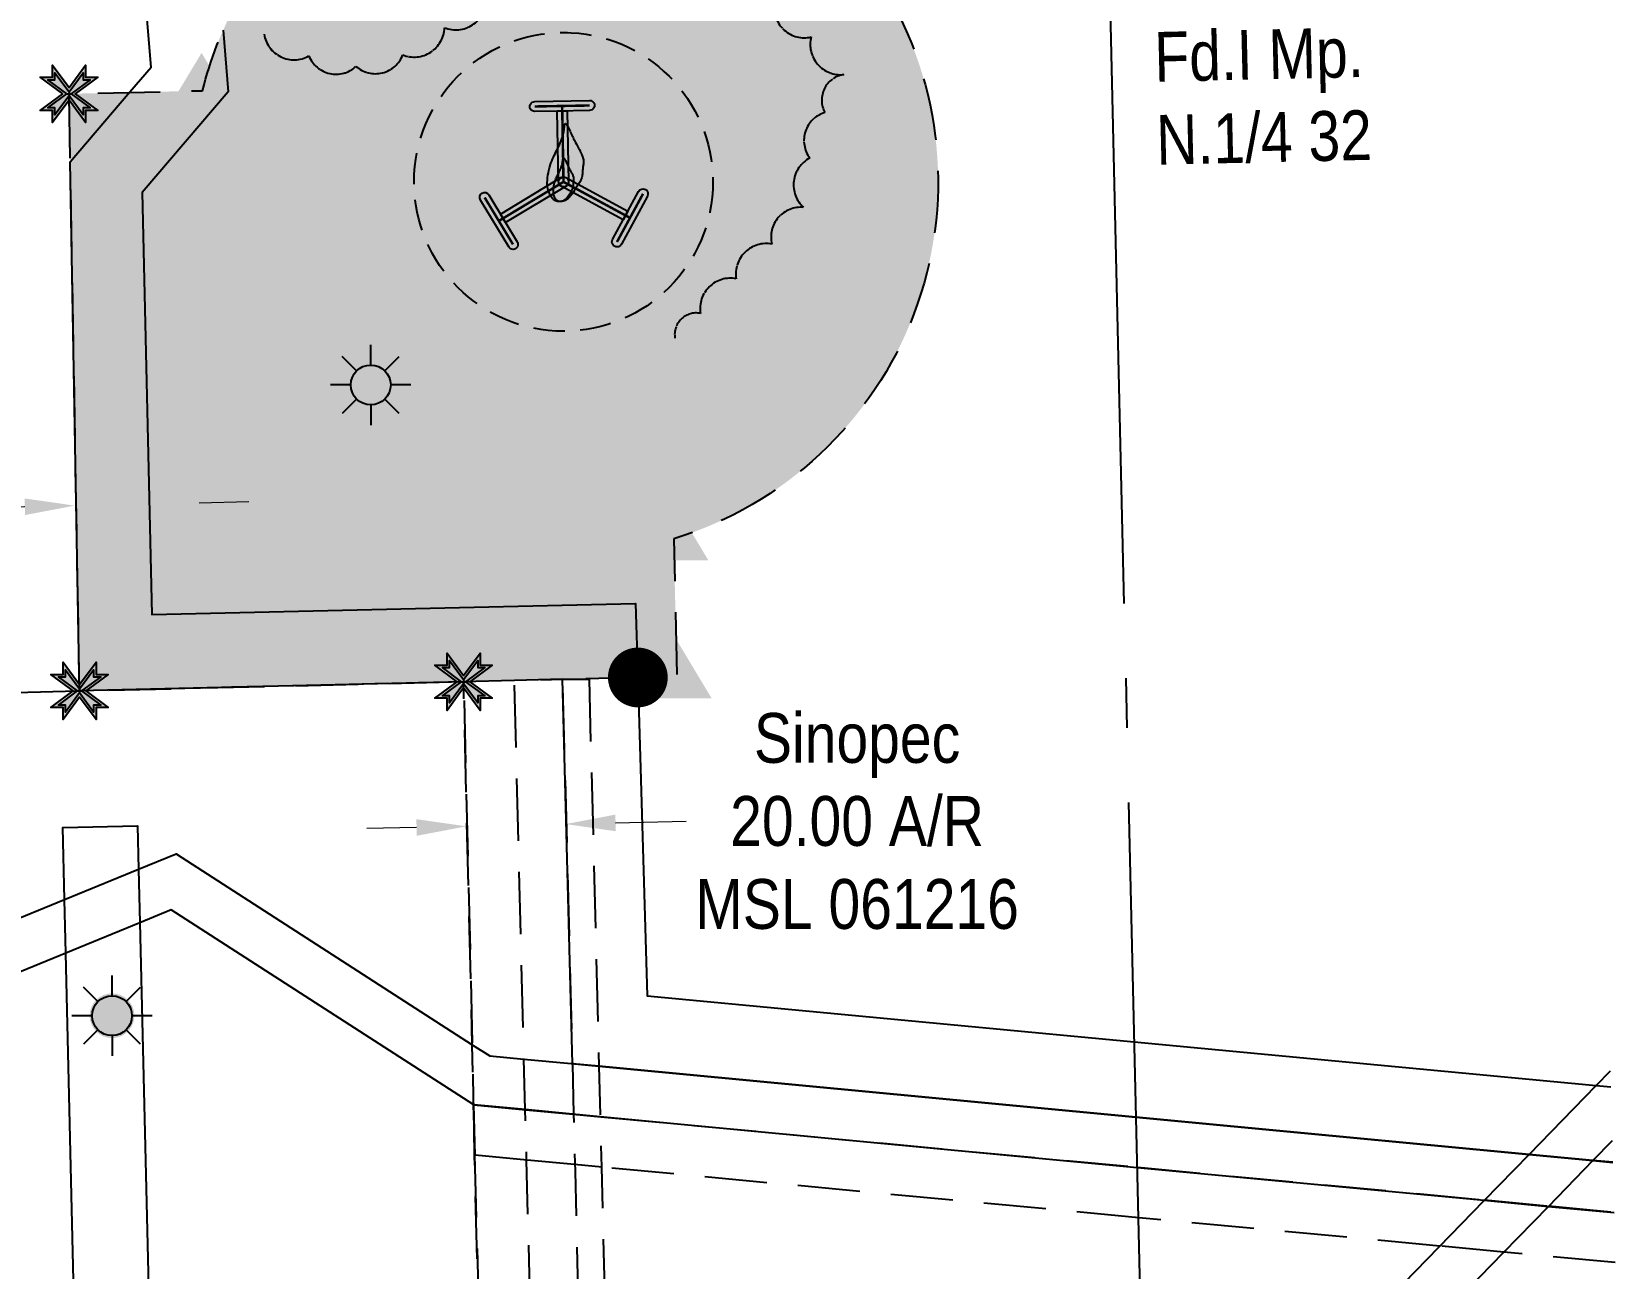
# Model space of a CAD drawing. Extents: x 614096 to 617019, y 5883619 to 5886341.
# Drawn here: x 614830.4 to 615148.2, y 5885077.7 to 5885326 of the extents above; entities that cross this region are included whole.
import ezdxf

# ---------------------------------------------------------------- set-up
doc = ezdxf.new("R2010")
doc.units = 0
doc.header["$LTSCALE"] = 5
doc.header["$PDSIZE"] = 1
for name, pattern in [('0', [1, 1, 0]), ('foc-ACCESSROAD', [3.75, 2.5, -1.25]), ('foc-FLOWLINE', [3.75, 2.5, -1.25]), ('foc-QUARTERLINE', [33, 25, -3, 2, -3]), ('foc-TIELINE', [1.875, 1.25, -0.625])]:
    doc.linetypes.add(name, pattern=pattern)
doc.layers.get('Defpoints').update_dxf_attribs({"color": 9})
for name, color, linetype in [('AS-POWER-EXISTING-ANC', 72, 'Continuous'), ('AS-SYMBOL', 7, 'Continuous'), ('C-RW', 13, 'Continuous'), ('C-WS', 13, 'foc-ACCESSROAD'), ('C-WS-S', 13, 'Continuous'), ('F-EZE', 190, 'foc-FLOWLINE'), ('F-FLOWLINE', 190, 'foc-FLOWLINE'), ('F-RW', 190, 'Continuous'), ('F-WS', 190, 'foc-ACCESSROAD'), ('F-WS-S', 190, 'Continuous'), ('L-MON', 1, 'Continuous'), ('L-MON-T', 1, 'Continuous'), ('L-QSEC', 8, 'foc-QUARTERLINE'), ('P-BUFFER-PURPLE', 187, 'foc-TIELINE'), ('P-PROPOSED-H', 21, 'Continuous'), ('T-BUSH', 110, '0')]:
    doc.layers.add(name, color=color, linetype=linetype)
doc.layers.add('C-AR-T', color=13, linetype='Continuous', lineweight=9)
doc.layers.add('C-RW-T', color=13, linetype='Continuous', lineweight=9)
doc.styles.add('80', font='ARIALN.TTF', dxfattribs={"height": 10})
doc.styles.add('80CG', font='ARIALN.TTF', dxfattribs={"height": 10})
doc.dimstyles.new('Compass 5 000', dxfattribs={"dimscale": 5, "dimtxt": 9, "dimasz": 2, "dimexe": 0.2, "dimexo": 0.0625, "dimgap": 0.5, "dimtad": 0, "dimtih": 1, "dimtoh": 1, "dimzin": 0, "dimdsep": 46, "dimtxsty": '80CG', "dimcen": 0.1, "dimse1": 1, "dimse2": 1, "dimclrd": 256, "dimclrt": 256, "dimaunit": 1, "dimadec": 4, "dimazin": 0, "dimtfac": 0.06, "dimtofl": 0, "dimtmove": 0, "dimatfit": 1, "dimfxl": 0.2, "dimtolj": 1, "dimtzin": 0, "dimlwd": -1, "dimarcsym": 0})

# ---------------------------------------------------------------- blocks, each defined once
blk = doc.blocks.new('*D432')
at = {"layer": 'C-AR-T', "transparency": 16777216}
for p, q in [((614907.6294768455, 5885166.172081429), (614897.6321041809, 5885165.942865799)), ((614947.566072308, 5885167.087731185), (614961.7550280682, 5885167.4130497))]:
    blk.add_line(p, q, dxfattribs=at)
for points in [[(614907.5912742408, 5885167.838310206), (614907.6676794504, 5885164.505852651), (614917.6268495101, 5885166.401297057)], [(614947.5278697032, 5885168.753959963), (614947.6042749129, 5885165.421502408), (614937.5686996434, 5885166.858515556)]]:
    blk.add_solid(points, dxfattribs=at)
at = {"layer": 'Defpoints', "color": 0, "transparency": 16777216}
for p in [(614917.5884904705, 5885168.074348827), (614937.5303406038, 5885168.531567326), (614937.5686996434, 5885166.858515556)]:
    blk.add_point(p, dxfattribs=at)
at = {"layer": 'C-AR-T', "transparency": 16777216, "insert": (614996.038793416, 5885167.413049699), "char_height": 10, "attachment_point": 5, "style": '80CG'}
blk.add_mtext('\\A1;Sinopec\\P20.00 A/R\\PMSL 061216', dxfattribs=at)
blk = doc.blocks.new('*D436')
at = {"layer": 'C-RW-T', "transparency": 16777216}
for p, q in [((614829.0066419295, 5885230.570287591), (614819.0092645106, 5885230.341278878)), ((614863.9922726253, 5885231.371699195), (614873.9896500319, 5885231.600707909))]:
    blk.add_line(p, q, dxfattribs=at)
for points in [[(614863.9541045064, 5885233.037928764), (614864.0304407442, 5885229.705469628), (614853.9948952188, 5885231.142690483)], [(614828.9684738106, 5885232.236517159), (614829.0448100484, 5885228.904058023), (614839.0040193361, 5885230.799296305)]]:
    blk.add_solid(points, dxfattribs=at)
at = {"layer": 'Defpoints', "color": 0, "transparency": 16777216}
for p in [(614838.1105115503, 5885269.80538661), (614853.101387433, 5885270.148780788), (614839.0040193361, 5885230.799296305)]:
    blk.add_point(p, dxfattribs=at)
at = {"layer": 'C-RW-T', "transparency": 16777216, "insert": (614779.9233163524, 5885230.341278878), "char_height": 10, "attachment_point": 5, "style": '80CG'}
blk.add_mtext('\\A1;Sinopec\\P15.00 P/L R/W\\PPLA 062968', dxfattribs=at)
blk = doc.blocks.new('GAS')
h = blk.add_hatch(color=255)
h.dxf.hatch_style = 1
edge = h.paths.add_edge_path()
edge.add_arc((0, 0), 0.9, 0, 360)
for p, q in [((0, 0.8077887887338874), (0, 1.615577579286764)), ((-0.5711929310346023, 0.5711929297831376), (-1.142385862069204, 1.142385861385264)), ((0.5711929310309642, 0.5711929297831376), (1.142385862065566, 1.142385861385264)), ((-0.8077887898725749, 0), (-1.615577579628734, 0)), ((1.615577579625096, 0), (0.8077887898689368, 0)), ((-0.5711929310346023, -0.5711929316021271), (-1.142385862069204, -1.142385863204253)), ((1.142385862065566, -1.142385863204253), (0.5711929310309642, -0.5711929316021271)), ((0, -0.8077887905528768), (0, -1.615577581105753))]:
    blk.add_line(p, q)
blk.add_circle((0, 0), 0.8000000000000003)
blk = doc.blocks.new('fdia')
at = {"color": 255, "const_width": 1}
blk.add_lwpolyline([(-0.5, 0, 1), (0.5, 0, 1)], format="xyb", close=True, dxfattribs=at)
blk = doc.blocks.new('Fdiaa')
blk.add_blockref('fdia', (0, 0))
blk = doc.blocks.new('fdib')
at = {"color": 1, "const_width": 1.6}
blk.add_lwpolyline([(-0.3999999999996362, 0, 0.9999999999999998), (0.3999999999996362, 0, 1)], format="xyb", close=True, dxfattribs=at)
at = {"color": 1}
blk.add_circle((0, 0), 0.8, dxfattribs=at)
blk = doc.blocks.new('Fdibb')
blk.add_blockref('fdib', (0, 0))
blk = doc.blocks.new('fdicc')
for name in ['Fdibb', 'Fdiaa']:
    blk.add_blockref(name, (0, 0))
blk = doc.blocks.new('FDI')
blk.add_blockref('fdicc', (0, 0))
blk = doc.blocks.new('STRIA')
blk.add_hatch(color=255).paths.add_polyline_path([(-0.0414550714867801, 1.521379340009161), (-1.474693147280959, -0.867350786313807), (1.391783004306489, -0.867350786313807)])
blk = doc.blocks.new('STRIAA')
blk.add_blockref('STRIA', (0, 0))
blk = doc.blocks.new('STRIB')
at = {"color": 1}
blk.add_solid([(-1.121455071486707, -0.6673507863138184), (-0.0414550714867801, 1.132649213686192), (1.038544928513147, -0.6673507863138184)], dxfattribs=at)
blk = doc.blocks.new('STRIBB')
blk.add_blockref('STRIB', (0, 0))
blk = doc.blocks.new('STRICC')
for name in ['STRIAA', 'STRIBB']:
    blk.add_blockref(name, (0, 0))
blk = doc.blocks.new('fdspike')
blk.add_blockref('STRICC', (0, 0))
blk = doc.blocks.new('FLARE')
h = blk.add_hatch(color=255)
h.dxf.hatch_style = 1
h.paths.add_polyline_path([(0.1630320972290065, 2.409313236706794, 0.1141467632221378), (0.1250993457797449, 2.433655417312366), (0.1088195083939354, 2.43947328620925, 0.2615510427471396), (0.01228329441437381, 2.423059325648637), (-0.0002928845460701268, 2.412888226760515, 0.1312683871871916), (-0.03069049929035828, 2.371170205451563), (-0.0403414745342161, 2.34618771202986, 0.04149673464157563), (-0.04501147543487605, 2.330289243332572), (-0.05280251308795414, 2.292391773310328, 0.01517427261739508), (-0.05384358019000501, 2.286413430146922), (-0.06083994869550224, 2.237497402078816, 0.004375720112688995), (-0.06107259026975953, 2.23576267765452), (-0.06829918574658222, 2.178046923421107), (-0.0767055072428775, 2.114273803319065), (-0.08723210560856387, 2.046743008326075), (-0.1008617274383141, 1.977017887141301), (-0.1184638349695888, 1.905789010878152), (-0.1399980537898955, 1.832891742222273), (-0.165009697106143, 1.758727201517786), (-0.1929730450428906, 1.683866594860774), (-0.2233497954184713, 1.60885622983119), (-0.2555948076005734, 1.534221823064172), (-0.2891597781163, 1.460471904826363), (-0.3235093019975466, 1.388071535445761), (-0.3582355143262248, 1.317103372173506), (-0.3931520966361859, 1.246738300544393, 0.0005045250073197409), (-0.393241619305627, 1.246557433331645), (-0.4280325482577609, 1.176088778543317, 0.002398381573305534), (-0.4284531146331574, 1.175226531012413), (-0.4628196563025995, 1.103901769288996, 0.004176833610438316), (-0.4635322637877834, 1.10239066260101), (-0.4972990603346261, 1.029208637198735, 0.005735221063402881), (-0.4982362067057693, 1.027114776605913), (-0.5312279036770633, 0.9510743266978352, 0.006994466690975538), (-0.5323054205728113, 0.9484925052875042), (-0.5643466611254553, 0.8685924706494461, 0.007909996454017219), (-0.565477640608151, 0.8656377253421397), (-0.596393068524776, 0.7808769464941179, 0.00832295336894586), (-0.5974815419867809, 0.7777309746904848), (-0.6270247343309165, 0.687510761006024, 0.008095012799091889), (-0.6279823792210664, 0.6844178304461366), (-0.65562263760512, 0.589749368266439, 0.008067263584583907), (-0.6564768862372148, 0.586637805520013), (-0.6816124467113696, 0.488934750964745, 0.008386967293609592), (-0.682393630988372, 0.4856724261449017), (-0.7044227277037862, 0.3863484347757549, 0.009056116951485603), (-0.7051428544946248, 0.3827985916846046), (-0.7234637230540102, 0.2832673190976038, 0.0101230972408485), (-0.7241159215082007, 0.2792713695439488), (-0.7381267960809055, 0.180946472069536, 0.01168878153921921), (-0.7386779240368924, 0.1763041984943357), (-0.7477770397272252, 0.08059933152867416, 0.01392493150706976), (-0.7481495528336382, 0.07504291175405342), (-0.7517351447422698, -0.01662826831443454, 0.01648764755476579), (-0.751775504424586, -0.02322141147692491), (-0.7494532461241761, -0.1096877263146325, 0.0172550975033143), (-0.7490301445905061, -0.1165747265852133), (-0.7412354621301347, -0.1976349020501402, 0.0173496807282524), (-0.7403322338650469, -0.2045136391934648), (-0.7277079935738584, -0.280208879124757, 0.01731107374903002), (-0.7263335825737158, -0.2869934199284216), (-0.7095226498604461, -0.3573649271609156, 0.01715007316037549), (-0.7077013987691316, -0.3639766875257919), (-0.6873466385732172, -0.4290656658859007, 0.01688598954500328), (-0.6851148027817544, -0.4354386374104706), (-0.6618590810321621, -0.495286289105934, 0.01654583772152696), (-0.659259873071278, -0.5013709011798255), (-0.6337460546819784, -0.5560184310170371, 0.01616359382742195), (-0.6308237470875611, -0.5617838596122056), (-0.6036946983695088, -0.6112724695199176, 0.01632933640717796), (-0.6003704601607751, -0.6168929902771652), (-0.5721284282226407, -0.6612700839627905, 0.01882821901808565), (-0.5678500629983319, -0.6674648955427074), (-0.5384348256411613, -0.706802674624214, 0.02208722808901792), (-0.5328395223768894, -0.7136343495528763), (-0.5020502381739789, -0.748011215639508, 0.02534474641372956), (-0.4949172688247927, -0.7552060626705952), (-0.4625530990269908, -0.7847004174302583, 0.02823391018185538), (-0.45379690066693, -0.7918187372686134), (-0.4196570034109754, -0.8165089822950904, 0.03029822487402322), (-0.4094341742020333, -0.8229975615938656), (-0.3733177098620217, -0.8429620989779778, 0.03112942539292592), (-0.3620774059963878, -0.8482914603118843), (-0.3237835335712589, -0.8636086912295013, 0.03054396698192365), (-0.312194791265938, -0.8674417514978359), (-0.2715226711479772, -0.8781900775727536, 0.02846504161184355), (-0.2603759324993007, -0.8804664258459525), (-0.217280730677885, -0.8867387933466944, 0.02531087199272317), (-0.2072074565876392, -0.8876876765864381), (-0.1622683670429979, -0.8896352071496949, 0.02282955606346771), (-0.1531413265511219, -0.8896138391964996), (-0.1070935497809842, -0.8874022000120476, 0.02122574350962235), (-0.09864175731490832, -0.8866357506367422), (-0.05222049380608951, -0.8804306075278419, 0.02040118138435665), (-0.0441861344006611, -0.8790210038739588), (0.001873415334557649, -0.8689880240290222, 0.0202993126767644), (0.009727197601023363, -0.8669401621152701), (0.05468983305763686, -0.853245011815261, 0.02091139742750381), (0.06257911797001725, -0.8504766404139446), (0.1057096377444395, -0.8332849859339149, 0.02227661457910154), (0.1138278041144076, -0.8296221675066136), (0.1543910086074902, -0.8090996760372491, 0.02371211864441566), (0.1626372138707666, -0.8044240637718758), (0.2000736442423658, -0.7807851527827552, 0.02240801372930035), (0.2074267451134801, -0.7756675027885649), (0.2418799123770441, -0.7493215999502354, 0.01993019930964967), (0.248012238098454, -0.7442325747526866), (0.2798013952742622, -0.7156378585530092, 0.01714637725024879), (0.2847388589470938, -0.7108803880175856), (0.3141832588480611, -0.6804950376306351, 0.01421119969875763), (0.3180207118894032, -0.6763028761683927), (0.3454396079141588, -0.6445850697148217, 0.01122078129585392), (0.3482975782208086, -0.6411250287897019), (0.3740102231131459, -0.6085329464044662, 0.008212229870679833), (0.3760020490408351, -0.6059211100200628), (0.4003276961593656, -0.5729129294836639, 0.005171985051005823), (0.401537703579379, -0.5712349659013398), (0.424795605995314, -0.53826886641491, 0.002523236428071751), (0.4253732711513294, -0.5374412399714856), (0.4478754059746279, -0.5048530386004586, 0.001671211206814557), (0.4482533995142148, -0.5043016858176088), (0.4702826413740695, -0.4719377514927601, 0.001229486896353451), (0.4705583684881276, -0.471530521935847), (0.4923903156886809, -0.4391148618271927, 0.0007495538788668235), (0.4925574282788148, -0.438865931628925), (0.5144676789132063, -0.4061225523430494, 0.0002596875935044995), (0.514525401937135, -0.4060361921995082), (0.5367421864684729, -0.372759985084258), (0.5595642728985695, -0.3386401857442252), (0.5831778648935142, -0.3035329798490238), (0.607951843929186, -0.2670216177154998), (0.6341361012891866, -0.2287011453649939, 0.001310707375278497), (0.6344307497056434, -0.2282674934556326), (0.6614813227824925, -0.1882301486118649, 0.003726400826645832), (0.6623065489438886, -0.1869888951414396), (0.6894496357235766, -0.145494510374192, 0.006064526798539383), (0.6907528078481846, -0.1434485711690741), (0.7173065161150589, -0.1006224674679288, 0.008451711548543414), (0.7190390649848268, -0.09771976694969453), (0.7443215042803786, -0.0536872667478292, 0.01099124898588364), (0.7464260872875457, -0.04982782771276106), (0.769755364919547, -0.004714252476105685, 0.01376732836086321), (0.772148844331241, 0.0002441803767396777), (0.7928430697793374, 0.04631350947215651, 0.01683895507199145), (0.7953938615028164, 0.05254534784603493), (0.8127711420420383, 0.09944510836385234, 0.01910380518638523), (0.8151496114769543, 0.1067041127375887), (0.8287516477103054, 0.1542875886100319, 0.01698700840973597), (0.8303957372736477, 0.1608784678142001), (0.8406585932461894, 0.2089133617282641, 0.01363633084881302), (0.8416521976578224, 0.2142756011569418), (0.8492355290181877, 0.2625082216420651, 0.01024443528238307), (0.8497888567762857, 0.2665680316240469), (0.8553523195478192, 0.3147446872569617, 0.0068463173993783), (0.8556291873210284, 0.3174690534510773), (0.8598324370941555, 0.3653360525090648, 0.003418623913774153), (0.8599427362169081, 0.3666990303927378), (0.8634423229450476, 0.4139608519133162), (0.8668473886755237, 0.4596857331482624), (0.8707401288593246, 0.5030113675518351), (0.8756282496360654, 0.5448509776294941), (0.8813378521517734, 0.5864660457268656), (0.8873828021532972, 0.6280772952743519, 0.001278252002904068), (0.8874550143445958, 0.6285834701991462), (0.8932209473932744, 0.6697525523311469, 0.004735189850015235), (0.8934658768885129, 0.6716306823414016), (0.8983578028637567, 0.7121295795834612, 0.008354098302083784), (0.8987030259086168, 0.7154531042056078), (0.9021828408622241, 0.75544537573046, 0.01205918207346762), (0.9024849294255546, 0.7602588771740102), (0.9040145289800421, 0.7999080822507949, 0.01571240246026586), (0.9040593731406261, 0.8061913319629639), (0.9031006534023618, 0.8456610300245302, 0.01845717632507855), (0.9026492913435504, 0.8530275713542324), (0.8987629786461184, 0.8925139796015173, 0.01810220708916207), (0.8977937230738462, 0.8996873040011906), (0.8909358674536634, 0.9395172733920845, 0.01653276059977034), (0.8895992885263695, 0.9459920557751502), (0.879824770247069, 0.9865250941611521, 0.01457553302435534), (0.8782937174219114, 0.992149400806511), (0.8656574176820868, 1.033745016382454, 0.01243497837575419), (0.8640939609831548, 1.038466090801421), (0.8486507600246114, 1.081483792357176, 0.01028279715252608), (0.8471818501639063, 1.085325207919141), (0.8289866287777841, 1.1301245026375, 0.008240343276031311), (0.8276962308264046, 1.133157309748867), (0.8068038696619624, 1.180097706517472, 0.006379654618366747), (0.8057366003449715, 1.182415551430722), (0.7822019792802166, 1.231856558833897, 0.004735158973083994), (0.7813717629251187, 1.233558926835485), (0.7553332356219471, 1.285692223224714, 0.003387961163554182), (0.7547195080078382, 1.286900453828139), (0.726649311643996, 1.341246400784939, 0.002344699311552419), (0.726215008948202, 1.342077658792732), (0.6966688538486778, 1.397988790262843, 0.001492132360714422), (0.6963884178585431, 1.398515656000882), (0.6659220141482365, 1.45534450452692, 0.0007458364838583804), (0.6657806617477036, 1.455607226680513), (0.6349416073499015, 1.512721344286319), (0.6043657958689437, 1.569324818642599), (0.5746746397999232, 1.624646136689535), (0.546427730434516, 1.678022301111923), (0.5199549151584506, 1.729134218674517), (0.4949395311050466, 1.778549316597264), (0.470960739057773, 1.826951456662755), (0.4476150022237562, 1.874993483579374), (0.4245026860771759, 1.923321645915848), (0.4012291856815864, 1.972571630980383), (0.3774051620748651, 2.023366620696834), (0.3526543196530838, 2.076299872759591, 0.0003317879365586399), (0.3525980258418713, 2.076420057287578), (0.3267419364965463, 2.131526316092277, 0.001848684476789197), (0.326425357539847, 2.132194594113116), (0.2999704787325754, 2.187509614592045, 0.003799708921444465), (0.2993043280912389, 2.188875712202162), (0.2729062665603124, 2.241982841521803, 0.006473332154774659), (0.271723844587541, 2.244286308707615), (0.2460382108656631, 2.292768892743425, 0.01086492763971847), (0.2439209376934741, 2.296563647060566), (0.2196033399013686, 2.338005032860565, 0.01952409355597318), (0.2153926095197676, 2.344578746802426), (0.193098656127404, 2.376562280301869, 0.04107679177579166), (0.1826467970204249, 2.389204208808678)])
at = {"color": 48, "flags": 128}
for points in [[(0.1092462304914079, -0.7198699219818536), (0.06868302599832532, -0.7403924134498538), (0.02555250622754102, -0.7575840679285193), (-0.01941012922907248, -0.7712792182294379), (-0.06546967896065325, -0.7813121980736923), (-0.1118909424658341, -0.7875173411823653), (-0.1579387192432478, -0.7897289803670446), (-0.2028778087915271, -0.7877814498035605), (-0.2459730106093048, -0.7815090823035007), (-0.2866451307309035, -0.7707607562272187), (-0.3249390031523944, -0.7554435253089196), (-0.361055467496044, -0.7354789879220789), (-0.3951953647483606, -0.7107887428949198), (-0.4275595345316106, -0.6812943881461706), (-0.458348818741797, -0.6469175220493071), (-0.4877640560916916, -0.6075797429778049), (-0.5160060880225501, -0.5632026493051399), (-0.5431351367260504, -0.5137140394301696), (-0.5686489551262639, -0.459066509579543), (-0.5919046768976841, -0.3992188578242803), (-0.6122594370790466, -0.3341298795069179), (-0.6290703697995923, -0.2637583722437284), (-0.6416946100980567, -0.188063132286743), (-0.6494892925584281, -0.1070029567974871), (-0.6518115508552, -0.02053664202799155), (-0.6482259589429304, 0.0711345381157571), (-0.6391268432562356, 0.1668394050236657), (-0.6251159686908068, 0.2651643024316854), (-0.6067951001423353, 0.3646955749852623), (-0.5847660034160072, 0.4640195664203475), (-0.5596304429527663, 0.5617226209276396), (-0.5319901845577988, 0.6563910831525845), (-0.5024469922173012, 0.7466112968311336), (-0.4715315642752103, 0.8313720757494139), (-0.4394903237734979, 0.9112721102562773), (-0.4064986267476343, 0.9873125602960044), (-0.3727318301425839, 1.060494585812876), (-0.3383652886295749, 1.131819347205919), (-0.303574359153572, 1.202288003055173), (-0.2685343968405505, 1.272901714214413), (-0.2334207581807277, 1.344661640627919), (-0.1984718644816894, 1.418325334538849), (-0.1641783985942311, 1.493675923752335), (-0.1310941081865167, 1.570252926553394), (-0.09977274229095201, 1.647595863500783), (-0.07076804857570096, 1.725244254243762), (-0.04463377516367473, 1.802737618431593), (-0.02192367063253187, 1.879615475258788), (-0.003191483105183579, 1.955417345284104), (0.01127887500479119, 2.029443425085219), (0.02228283548538457, 2.100036618953482), (0.03088566446967889, 2.1653005094729), (0.03815262945499853, 2.223338677863239), (0.04514899793866789, 2.272254705799014), (0.05294003559902194, 2.310152175864232), (0.06259101084287977, 2.335134669278659), (0.07516718980332371, 2.345305768171556), (0.09144702718549524, 2.339487899275582), (0.1110617269805516, 2.319378871374965), (0.1333556803874671, 2.287395337857333), (0.1576732781504688, 2.245953952110312), (0.1833589119232784, 2.197471367976277), (0.2097569733596174, 2.144364238842854), (0.2362118522942183, 2.089049218097671), (0.2620679412902973, 2.033942960037848), (0.2868437470315257, 1.980956320307769), (0.3107542413235933, 1.929976967216817), (0.3341885114568868, 1.880386770876385), (0.3575356451765401, 1.831567601852612), (0.38118472977294, 1.782901330711638), (0.4055248534459679, 1.733769828474351), (0.4309451025765156, 1.683554964797395), (0.4578345662739594, 1.631638610701657), (0.4864248641897575, 1.577613569492996), (0.5163177540598554, 1.521916375890896), (0.5469575250717753, 1.465194496445065), (0.5777884673225344, 1.4080953995242), (0.6082548709091498, 1.351266551223262), (0.6378010259286384, 1.295355419910948), (0.6658712224780174, 1.241009472591713), (0.6919097497448092, 1.188876176270014), (0.7154443707950122, 1.139435168892987), (0.7363367319303507, 1.092494772178497), (0.7545319533310249, 1.047695477422849), (0.7699751542677404, 1.004677775922346), (0.782611454011203, 0.9630821603375352), (0.7923859722868656, 0.922549121964721), (0.7992438279106864, 0.8827191525549551), (0.8031301406081184, 0.8432327443140366), (0.8040888603463827, 0.8037630462192737), (0.8025592607882572, 0.764113841155222), (0.7990794458382879, 0.7241215696874406), (0.7941875198557682, 0.6836226723814889), (0.788421586745244, 0.6424535898029262), (0.782319751320756, 0.6004507616078172), (0.7764201174868504, 0.5574506292712158), (0.771260789148073, 0.5132896324491867), (0.7671802438526356, 0.4678737544006708), (0.763718453268666, 0.4213871441559149), (0.760215760434221, 0.3740834938932949), (0.756012510661094, 0.3262164948816917), (0.7504490478968364, 0.2780398392994812), (0.7428657165437471, 0.2298072188702918), (0.7326028605493775, 0.1817723248630045), (0.7190008243160264, 0.1341888490012479), (0.7016235437877185, 0.08728908851003325), (0.6809293183468981, 0.04121975943667167), (0.6576000407367246, -0.003893815760648067), (0.632317601426621, -0.04792631598797925), (0.6057638931597467, -0.09075241969662784), (0.5786208064055245, -0.1322468044284051), (0.5515702334523667, -0.1722841490893643), (0.5252940656791907, -0.2107391316760641), (0.5003146131602989, -0.2475533162444208), (0.4765158589325438, -0.2829358097235399), (0.4536222042734153, -0.3171626060113795), (0.4313580504604033, -0.3505096971869079), (0.4094477996804926, -0.383253076693336), (0.3876158523016784, -0.4156687370643795), (0.3655866105109453, -0.4480326712885017), (0.3430844755857834, -0.4806208728089132), (0.3198265733008157, -0.5135869721063955), (0.2955009260549559, -0.5465951528142341), (0.2697882811989984, -0.5791872351485381), (0.2423693851742428, -0.6109050415991533), (0.2129249853314832, -0.6412903919274413), (0.1811358281120192, -0.6698851081685007), (0.1466826608666452, -0.6962310109931877)], [(0.01771430217195302, -0.7488637190410827), (-0.0050010924351227, -0.7603563146451506), (-0.0291541835249518, -0.7699836407530256), (-0.05433325921694632, -0.777652925267148), (-0.08012660717577091, -0.7832713938162215), (-0.1061225146113429, -0.7867462738479389), (-0.1319092696430744, -0.7879847919004987), (-0.1570751599356299, -0.7868941745120992), (-0.1812084731536743, -0.7833816491304333), (-0.2039848602944403, -0.7773625863640063), (-0.2254294288686651, -0.768784937195278), (-0.2456546488101594, -0.7576047962222674), (-0.2647729914169759, -0.7437782589524886), (-0.2828969266229251, -0.7272614199839609), (-0.3001389252713125, -0.7080103748241982), (-0.3166114582054433, -0.6859812189807144), (-0.332426996268623, -0.6611300465967815), (-0.3476192635243933, -0.6334164247211902), (-0.3619070019194623, -0.6028138083868271), (-0.3749302061660273, -0.5692991232583609), (-0.3863288718857802, -0.5328492954552075), (-0.3957429942456656, -0.4934412510967832), (-0.4028125688673754, -0.4510519167572511), (-0.4071775909178541, -0.4056582185560274), (-0.4084780555640464, -0.3572370821577806), (-0.4064701240931754, -0.3059012212409016), (-0.4013746190903476, -0.252306496081701), (-0.3935285292609478, -0.1972445531512221), (-0.3832688433103613, -0.1415070407394978), (-0.3709325490344781, -0.08588560577231874), (-0.3568566351386835, -0.03117189517547558), (-0.3413780903283623, 0.02184244367049359), (-0.3248339028541523, 0.07236576338505074), (-0.3075212628427835, 0.1198317993791989), (-0.2895781683801033, 0.1645758186848525), (-0.2711028180638095, 0.2071584711254673), (-0.252193411855842, 0.2481404051602567), (-0.2329481488086458, 0.2880822715221711), (-0.213465227974666, 0.3275447191251715), (-0.1938428493158426, 0.3670883973379659), (-0.1741792118846206, 0.4072739559840102), (-0.1546078313222097, 0.44852562477422), (-0.135403490079625, 0.4907219543335941), (-0.1168762876513938, 0.5336050760840862), (-0.09933632262254832, 0.5769171205381554), (-0.08309369403286837, 0.6204002195725025), (-0.06845850137688103, 0.6637965032448392), (-0.05574084278487135, 0.7068481034318665), (-0.04525081775136641, 0.7492971506460435), (-0.03714741686417256, 0.7907517554438073), (-0.0309851991769392, 0.8302839440100342), (-0.02616761483659502, 0.8668317225735791), (-0.02209811444481602, 0.8993330969085491), (-0.01818014814853086, 0.9267260723343043), (-0.01381716700416291, 0.9479486555344465), (-0.008412621158640832, 0.9619388518283358), (-0.001369960758893285, 0.9676346674448268), (0.007746748193312669, 0.9643766609722206), (0.01873097991483519, 0.9531156049840774), (0.03121559413193609, 0.9352048262323933), (0.04483344875188777, 0.9119976505596696), (0.05921740395569941, 0.8848474033536604), (0.07400031810539076, 0.8551074109116144), (0.08881505047247629, 0.8241309995307802), (0.1032944603284704, 0.7932714945989119), (0.117168911598128, 0.7635989766592957), (0.1305587881834072, 0.735050538691894), (0.143681979549001, 0.7072800288322014), (0.1567563742501079, 0.679941294306218), (0.1699998617514211, 0.6526881823399435), (0.183630330608139, 0.6251745410688727), (0.1978656702849548, 0.5970542172642581), (0.2129237697918143, 0.5679810590615944), (0.228934337170358, 0.5377270361302635), (0.2456743552247644, 0.506536607458429), (0.2628326271551487, 0.474772355387131), (0.2800979547973839, 0.4427968608931678), (0.2971591408968379, 0.4109727058628323), (0.313704987289384, 0.3796624726371647), (0.3294242976298847, 0.3492287417382158), (0.3440058728447184, 0.3200340959617733), (0.3571852605236927, 0.2923471318306383), (0.3688849830869003, 0.2660605094158655), (0.3790743068893789, 0.2409729043345124), (0.3877224991956609, 0.2168829917488893), (0.3947988272702787, 0.1935894468213064), (0.40027255746827, 0.1708909456235688), (0.4041129565994197, 0.1485861628632392), (0.406289291473513, 0.126473773702628), (0.4068261748361692, 0.1043707432424981), (0.405969599083619, 0.08216718815197055), (0.4040209025479271, 0.05977151640286138), (0.4012814240159059, 0.03709213369324971), (0.3980525018196204, 0.01403744754020408), (0.394635473836388, -0.009484136358196338), (0.391331678853021, -0.03356421048488301), (0.388442454746837, -0.05829436868702942), (0.3861573497633799, -0.08372726024867916), (0.3842187467998883, -0.1097597621130717), (0.3822572391218273, -0.1362498062055693), (0.3799034190851671, -0.1630553258157761), (0.3767878799553728, -0.1900342528690544), (0.3725412140884146, -0.2170445202002611), (0.3667940147497575, -0.2439440610990005), (0.3591768747501192, -0.2705908074906347), (0.3494455974905577, -0.2968546734384745), (0.337856831461977, -0.3226534974648985), (0.3247924357456213, -0.3479170997754863), (0.3106342698774824, -0.3725753001210705), (0.2957641929388046, -0.3965579177977361), (0.2805640644655796, -0.4197947734658101), (0.2654157435390516, -0.4422156864213775), (0.2507010896952124, -0.4637504764152709), (0.2367125964301522, -0.4843664198281203), (0.2233852939898497, -0.5041806163765159), (0.2105648474898771, -0.523347621952098), (0.1980969211363117, -0.542021993356002), (0.1858271804994729, -0.5603582855703735), (0.1736012902401853, -0.5785110553963477), (0.1612649150192738, -0.5966348587255652), (0.1486637194975629, -0.6148842514496664), (0.1356392942543607, -0.6333452672199655), (0.1220169317239197, -0.651829848452735), (0.1076178502589755, -0.670081414414426), (0.09226326866701129, -0.6878433861904796), (0.07577440484601539, -0.7048591821378523), (0.0579724766939762, -0.7208722233419849), (0.03867870301837684, -0.7356259290693288)]]:
    blk.add_lwpolyline(points, close=True, dxfattribs=at)
blk = doc.blocks.new('*U463')
h = blk.add_hatch(color=255)
h.dxf.hatch_style = 1
edge = h.paths.add_edge_path()
edge.add_arc((2.597576506924816, 1.568189529329539), 0.2, -58.88009278821289, 121.11990721178711, ccw=False)
edge.add_line((2.700942667842991, 1.396972016273667), (0.2745836739740479, -0.06785135213769689))
edge.add_line((0.2745836739740479, -0.06785135213769691), (0.06785135213769694, 0.2745836739740479))
edge.add_line((0.06785135213769694, 0.2745836739740479), (2.49421034600664, 1.739407042385412))
h = blk.add_hatch(color=255)
h.dxf.hatch_style = 1
edge = h.paths.add_edge_path()
edge.add_arc((-0.5685138850499654, 0.9416963218072985), 0.2, 31.11990721178711, 211.1199072117871, ccw=False)
edge.add_line((-0.3972963719940928, 1.045062482725474), (0.2745836739740479, -0.06785135213769689))
edge.add_line((0.2745836739740479, -0.06785135213769691), (0.7397313981058378, -0.8383301608891229))
edge.add_arc((0.5685138850499654, -0.9416963218072985), 0.2, -148.8800927882129, 31.11990721178711, ccw=False)
edge.add_line((0.3972963719940928, -1.045062482725474), (-0.7397313981058379, 0.8383301608891229))
at = {"color": 72, "const_width": 0.1, "flags": 128}
for points in [[(2.597576506924816, 1.568189529329539), (0, 0)], [(-0.5685138850499654, 0.9416963218072985), (0.5685138850499654, -0.9416963218072985)]]:
    blk.add_lwpolyline(points, dxfattribs=at)
at = {"color": 255, "flags": 128}
blk.add_lwpolyline([(2.49421034600664, 1.739407042385412, -0.9999999999999999), (2.700942667842991, 1.396972016273667), (0.2745836739740479, -0.06785135213769691), (0.06785135213769694, 0.2745836739740479)], format="xyb", close=True, dxfattribs=at)
at = {"color": 255}
blk.add_lwpolyline([(-0.7397313981058378, 0.8383301608891229, -0.9999999999999999), (-0.3972963719940928, 1.045062482725474), (0.2745836739740479, -0.06785135213769691), (0.7397313981058378, -0.8383301608891229, -0.9999999999999999), (0.3972963719940928, -1.045062482725474)], format="xyb", close=True, dxfattribs=at)
blk = doc.blocks.new('*U464')
h = blk.add_hatch(color=255)
h.dxf.hatch_style = 1
edge = h.paths.add_edge_path()
edge.add_arc((-2.670203809672966, 1.444543047435582), 0.2, 61.58722966096059, 241.5872296609606, ccw=False)
edge.add_line((-2.575039758222088, 1.620451555789938), (-0.08074445690347787, 0.2710725598052344))
edge.add_line((-0.08074445690347802, 0.2710725598052344), (-0.2710725598052344, -0.08074445690347798))
edge.add_line((-0.2710725598052344, -0.08074445690347797), (-2.765367861123845, 1.268634539081225))
h = blk.add_hatch(color=255)
h.dxf.hatch_style = 1
edge = h.paths.add_edge_path()
edge.add_arc((-0.5234022829798302, -0.9674967959489591), 0.2, 151.5872296609606, 331.5872296609606, ccw=False)
edge.add_line((-0.6993107913341864, -0.872332744498081), (-0.08074445690347798, 0.2710725598052345))
edge.add_line((-0.08074445690347802, 0.2710725598052344), (0.347493774625474, 1.062660847399837))
edge.add_arc((0.5234022829798302, 0.9674967959489591), 0.2, -28.412770339039525, 151.5872296609606, ccw=False)
edge.add_line((0.6993107913341864, 0.872332744498081), (-0.3474937746254739, -1.062660847399837))
at = {"color": 255, "flags": 128}
blk.add_lwpolyline([(-2.765367861123845, 1.268634539081225, -0.9999999999999999), (-2.575039758222088, 1.620451555789938), (-0.08074445690347802, 0.2710725598052344), (-0.2710725598052344, -0.08074445690347797)], format="xyb", close=True, dxfattribs=at)
at = {"color": 72, "const_width": 0.1, "flags": 128}
for points in [[(-2.670203809672967, 1.444543047435582), (0, 0)], [(-0.5234022829798302, -0.9674967959489592), (0.5234022829798302, 0.9674967959489592)]]:
    blk.add_lwpolyline(points, dxfattribs=at)
at = {"color": 255}
blk.add_lwpolyline([(-0.347493774625474, -1.062660847399837, -0.9999999999999999), (-0.6993107913341864, -0.872332744498081), (-0.08074445690347802, 0.2710725598052344), (0.347493774625474, 1.062660847399837, -0.9999999999999999), (0.6993107913341864, 0.872332744498081)], format="xyb", close=True, dxfattribs=at)
blk = doc.blocks.new('*U465')
h = blk.add_hatch(color=255)
h.dxf.hatch_style = 1
edge = h.paths.add_edge_path()
edge.add_arc((1.099826242522946, 0.01955086335326164), 0.2, -88.98159914407171, 91.01840085592829, ccw=False)
edge.add_line((1.103380944950812, -0.1804175443781831), (-0.196413705303579, -0.2035231101593105))
edge.add_line((-0.196413705303579, -0.2035231101593105), (-1.09627154009508, -0.2195192710847064))
edge.add_arc((-1.099826242522946, -0.01955086335326164), 0.2, 91.01840085592829, 271.0184008559283, ccw=False)
edge.add_line((-1.103380944950812, 0.1804175443781831), (1.09627154009508, 0.2195192710847064))
h = blk.add_hatch(color=255)
h.dxf.hatch_style = 1
edge = h.paths.add_edge_path()
edge.add_arc((0.05422038307879092, -3.05014664120972), 0.2, -178.98159914407177, 1.0184008559281779, ccw=False)
edge.add_line((-0.1457480246526538, -3.053701343637586), (-0.196413705303579, -0.2035231101593107))
edge.add_line((-0.196413705303579, -0.2035231101593105), (0.2035231101593104, -0.196413705303579))
edge.add_line((0.2035231101593104, -0.196413705303579), (0.2541887908102357, -3.046591938781855))
at = {"color": 255}
blk.add_lwpolyline([(1.09627154009508, 0.2195192710847064, -0.9999999999999999), (1.103380944950812, -0.1804175443781831), (-0.196413705303579, -0.2035231101593105), (-1.09627154009508, -0.2195192710847064, -0.9999999999999999), (-1.103380944950812, 0.1804175443781831)], format="xyb", close=True, dxfattribs=at)
at = {"color": 72, "const_width": 0.09999999999999999, "flags": 128}
for points in [[(1.099826242522946, 0.01955086335326165), (-1.099826242522946, -0.01955086335326165)], [(0.05422038307879093, -3.05014664120972), (0, 0)]]:
    blk.add_lwpolyline(points, dxfattribs=at)
at = {"color": 255, "flags": 128}
blk.add_lwpolyline([(0.2541887908102357, -3.046591938781855, -0.9999999999999999), (-0.1457480246526538, -3.053701343637586), (-0.196413705303579, -0.2035231101593105), (0.2035231101593104, -0.196413705303579)], format="xyb", close=True, dxfattribs=at)
blk = doc.blocks.new('TEMP')
h = blk.add_hatch(color=255)
h.dxf.hatch_style = 1
h.paths.add_polyline_path([(-5.274161e-10, 0.2514284397220763), (-0.6656854269836912, 1.152061669657268), (-0.6656854269836914, 0.6656854303339061), (-1.152061663105632, 0.6656854303339061), (-0.2514284404497629, 5.273253e-10), (-1.152061661774314, -0.665685419564579), (-0.6656854224511335, -0.6656854195645793), (-0.6656854224511335, -1.152061655686338), (-5.273251e-10, -0.2514284436956587), (0.6656854183820542, -1.152061663420681), (0.6656854183820542, -0.6656854208922597), (1.152061656810019, -0.6656854053035205), (0.2514284429676993, 5.273253e-10), (1.152061671303363, 0.6656854258011663), (0.6656854287749412, 0.6656854258011663), (0.6656854131859291, 1.15206166422904)])
h.paths.add_polyline_path([(0.5656854229146121, 0.8485281473411305), (0.5656854319800914, 0.5656854258011663), (0.8485281444547581, 0.5656854258011663), (0.0831890339399251, 0), (0.8485281399220186, -0.5656854150320215), (0.5656854183820542, -0.5656854240973189), (0.5656854183820542, -0.8485281365719859), (0, -0.08318903609469999), (-0.5656854224511337, -0.8485281320390644), (-0.5656854224511337, -0.5656854195645792), (-0.8485281349258001, -0.5656854195645794), (-0.0831890328488955, 0), (-0.8485281394583584, 0.5656854303339058), (-0.5656854269836913, 0.5656854303339061), (-0.5656854269836913, 0.8485281428085727), (0, 0.0831890306941206)], flags=16)
h = blk.add_hatch(color=1)
h.dxf.hatch_style = 1
h.paths.add_polyline_path([(0, 0.0831890306941205), (-0.5656854269836911, 0.8485281428085727), (-0.5656854269836912, 0.5656854303339061), (-0.8485281394583578, 0.5656854303339061), (-0.0831890328488953, -1e-16), (-0.8485281349258001, -0.5656854195645793), (-0.5656854224511337, -0.5656854195645793), (-0.5656854224511337, -0.848528132039064), (0, -0.08318903609469999), (0.5656854183820542, -0.8485281365719856), (0.5656854183820542, -0.5656854240973191), (0.8485281399220184, -0.5656854150320213), (0.0831890339399251, -1e-16), (0.8485281444547581, 0.5656854258011663), (0.5656854319800914, 0.5656854258011663), (0.5656854229146121, 0.8485281473411308)])
at = {"color": 1}
for p, q in [((-0.0831890328488953, 0), (0.0831890339399252, 0)), ((0, 0.0831890306941205), (0, -0.08318903609469999))]:
    blk.add_line(p, q, dxfattribs=at)
at = {"color": 255, "flags": 128}
blk.add_lwpolyline([(-0.251428440449763, 5.27325e-10), (-1.152061663105632, 0.6656854303339061), (-0.6656854269836914, 0.6656854303339061), (-0.6656854269836914, 1.152061669657268), (-5.274159999999999e-10, 0.2514284397220763), (0.6656854131859291, 1.15206166422904), (0.6656854287749412, 0.6656854258011663), (1.152061671303363, 0.6656854258011663), (0.2514284429676991, 5.27325e-10), (1.152061656810019, -0.6656854053035204), (0.6656854183820542, -0.6656854208922596), (0.6656854183820542, -1.152061663420681), (-5.27325e-10, -0.2514284436956586), (-0.6656854224511335, -1.152061655686338), (-0.6656854224511335, -0.6656854195645793), (-1.152061661774314, -0.6656854195645793)], close=True, dxfattribs=at)
at = {"color": 1, "flags": 128}
blk.add_lwpolyline([(-0.0831890328488953, 0), (-0.8485281394583578, 0.5656854303339061), (-0.5656854269836913, 0.5656854303339061), (-0.5656854269836913, 0.8485281428085727), (0, 0.0831890306941205), (0.5656854229146121, 0.8485281473411305), (0.5656854319800914, 0.5656854258011663), (0.8485281444547581, 0.5656854258011663), (0.0831890339399252, 0), (0.8485281399220184, -0.5656854150320214), (0.5656854183820542, -0.5656854240973189), (0.5656854183820542, -0.8485281365719856), (0, -0.08318903609469999), (-0.5656854224511335, -0.848528132039064), (-0.5656854224511335, -0.5656854195645792), (-0.8485281349258001, -0.5656854195645792)], close=True, dxfattribs=at)

msp = doc.modelspace()

# ---------------------------------------------------------------- hatches: boundary and pattern name
at = {"layer": 'P-PROPOSED-H'}
h = msp.add_hatch(color=256, dxfattribs=at)
h.dxf.hatch_style = 1
h.paths.add_polyline_path([(615001.2198378212, 5885335.07662094), (614871.6010000001, 5885331.959, 0.06411364013641214), (614864.6810000009, 5885314.105), (614837.8736573043, 5885313.488578107), (614839.992618276, 5885193.59239772), (614917.0612932548, 5885195.447901535), (614936.9036493034, 5885195.902302316), (614936.9030445018, 5885195.925604689), (614952.0380000009, 5885196.29), (614959.903000001, 5885196.429), (614959.2300000009, 5885224.148, 0.490781138041595)])

# ---------------------------------------------------------------- linework, layer by layer
at = {"layer": 'C-RW'}
for points in [[(615147.6992906391, 5885098.94734886), (615143.7385746988, 5885099.320073778), (615130.9011701469, 5885100.53737656), (615052.0090896883, 5885108.023406008), (614944.2242746429, 5885118.221597218), (614938.9067334533, 5885118.725568571), (614936.9030445018, 5885195.925604689), (614927.2502496465, 5885195.693210634), (614916.9163417555, 5885195.444411683), (614839.992618276, 5885193.59239772), (614838.1152832949, 5885299.816767376), (614850.1090216824, 5885313.904331258), (614854.3362690652, 5885318.867855819), (614853.3152516268, 5885331.595323446)], [(614868.8210322668, 5885326.275726142), (614869.7844601141, 5885313.871503947), (614852.5616318728, 5885293.647361377), (614854.5078457982, 5885208.917776171), (614951.5655984478, 5885211.128649228), (614952.0380000009, 5885196.29), (614953.8855866526, 5885132.375849975), (615051.6561133764, 5885123.124263727), (615144.3574806182, 5885114.350408382), (615147.3082541035, 5885114.07111076)]]:
    msp.add_lwpolyline(points, dxfattribs=at)
at = {"layer": 'C-WS', "flags": 128}
msp.add_lwpolyline([(614871.601, 5885331.959), (615001.2198378212, 5885335.07662094, -0.4907811380415951), (614959.2300000009, 5885224.148), (614959.903000001, 5885196.429), (614952.0380000009, 5885196.29), (614936.9030445018, 5885195.925604689), (614938.9067334533, 5885118.725568571), (614939.150704975, 5885108.59216878), (614939.4259275843, 5885097.160749623), (614940.5872023624, 5885048.926998874), (614868.7117076648, 5885047.196525961), (614868.6535880311, 5885067.193401583), (614878.2314978428, 5885067.509077386), (614920.1193136717, 5885068.43248932), (614919.248861514, 5885100.365173649), (614919.1066501122, 5885110.493647164), (614918.8163000101, 5885122.553389374), (614917.0612932548, 5885195.447901535), (614839.992618276, 5885193.59239772), (614837.8736573043, 5885313.488578107), (614864.6810000009, 5885314.105, -0.06411364013640135), (614871.6010000001, 5885331.959)], format="xyb", dxfattribs=at)
at = {"layer": 'F-EZE', "flags": 128}
msp.add_lwpolyline([(614942.2452086898, 5885195.941219098), (614944.2242932636, 5885118.220796953), (614944.4825315537, 5885108.085568457), (614944.7408877246, 5885097.950442942), (614946.0545789542, 5885046.340813116), (614879.1003872012, 5885031.369494343), (614869.1456713729, 5885029.144080002), (614868.778167907, 5885044.42855067), (614878.7332755169, 5885046.653874476), (614883.0765351757, 5885047.625233414), (614930.7492845443, 5885058.284325995), (614929.702523582, 5885099.377696932), (614929.4446969992, 5885109.512133831), (614929.1868353059, 5885119.648071377), (614927.2502502948, 5885195.693210649), (614936.9027403583, 5885195.9256038), (614942.2452086898, 5885195.941219098)], close=True, dxfattribs=at)
at = {"layer": 'F-FLOWLINE'}
msp.add_lwpolyline([(615148.2199357045, 5885078.810836583), (615125.864881346, 5885080.915557167), (615113.0238780614, 5885082.123631012), (615052.6091198337, 5885087.813057463), (614944.8593673093, 5885097.95811398), (614939.3150851161, 5885098.480097896), (614929.8200048929, 5885099.37481019), (614919.3721540488, 5885100.355103663), (614919.1066501122, 5885110.493647164), (614929.5550636651, 5885109.509063583), (614939.044910508, 5885108.61572739), (614944.5938960094, 5885108.093055611), (615052.3651642185, 5885097.945615154), (615122.0190962795, 5885091.382418151), (615134.8578698249, 5885090.173514966), (615147.9580556011, 5885088.939333456)], dxfattribs=at)
at = {"layer": 'F-RW'}
msp.add_lwpolyline([(614851.2836548637, 5884933.129966934), (614791.9926346866, 5884878.375026495), (614781.8079238704, 5884889.378874238), (614841.9256150495, 5884945.139365712), (614840.8000266167, 5884991.977190496), (614840.5570541626, 5885002.079640805), (614839.006097426, 5885066.622302434), (614837.2199005885, 5885140.952327705), (614836.961297919, 5885151.724400197), (614836.6139074449, 5885166.165605331), (614851.6039604278, 5885166.525602561), (614851.8131274007, 5885157.808770753), (614852.0721690563, 5885147.037408568), (614855.5832759119, 5885000.944870406), (614855.825921015, 5884990.842312005), (614857.0806759184, 5884938.618197246), (614851.2836548637, 5884933.129966934)], close=True, dxfattribs=at)
for points in [[(614529.286322866, 5885127.284354678), (614791.1320734456, 5885133.35810242), (614792.1902052492, 5885133.382689923), (614836.961297919, 5885151.724400197), (614851.8131274007, 5885157.808770753), (614859.3582682394, 5885160.900036247), (614918.8163000101, 5885122.553389374), (614922.3138726193, 5885120.299481768), (614929.1868539244, 5885119.647271108), (614938.6717605622, 5885118.747873472), (614944.2242932636, 5885118.220796953), (615052.0097257361, 5885107.996096989), (615130.9008686141, 5885100.511546992), (615143.737928335, 5885099.293535565), (615147.7000556752, 5885098.917760261)], [(615147.9621940501, 5885088.779274455), (615134.7338457329, 5885090.033861079), (615121.8959240441, 5885091.251777234), (615052.2466307285, 5885097.863271761), (614944.4825129329, 5885108.086368719), (614938.9339003876, 5885108.61273587), (614929.4446807082, 5885109.512834066), (614919.1066501122, 5885110.493647164), (614858.4016612566, 5885149.630900037), (614852.0721690563, 5885147.037408568), (614837.2198843107, 5885140.953027934), (614794.2837239278, 5885123.362674318), (614791.3689349593, 5885123.294243123), (614529.5195734026, 5885117.222620817)], [(615147.5879940342, 5885103.251865691), (615143.737928335, 5885099.293535565), (615134.7338783747, 5885090.03246063), (615125.7343927193, 5885080.780818488), (615054.3610304926, 5885007.395573131), (615054.0319251956, 5885021.471690447), (615112.8942407066, 5885081.997906839), (615121.8959566825, 5885091.25037676), (615130.9008686141, 5885100.511546992), (615144.3574806182, 5885114.350408382), (615147.2248008033, 5885117.298757607)]]:
    msp.add_lwpolyline(points, dxfattribs=at)
at = {"layer": 'F-WS', "flags": 128}
msp.add_lwpolyline([(614919.255363511, 5885100.3653249), (614920.1193136717, 5885068.43248932), (614878.2314978428, 5885067.509077386), (614868.6535880311, 5885067.193401583), (614868.7095054395, 5885047.288245533), (614868.778167907, 5885044.42855067), (614869.1456713729, 5885029.144080002), (614869.8496987082, 5884999.868546096), (614870.0928716983, 5884989.765298996), (614873.7870957851, 5884836.145090459), (614874.1255049472, 5884822.072703486), (614876.9479730382, 5884704.699121894), (614856.8222922877, 5884704.212501559), (614854.4734304772, 5884801.867017361), (614854.1351020292, 5884815.938504267), (614853.9994066552, 5884821.588969692), (614853.7854664734, 5884830.473031797), (614853.6597320292, 5884835.661326483), (614851.2836548637, 5884933.129966934), (614851.012313276, 5884945.395140179), (614849.9669958726, 5884989.28156141), (614849.9185878627, 5884991.288684196), (614849.7243632232, 5884999.384119914), (614849.6759551668, 5885001.391242743), (614848.1020318689, 5885066.825848904), (614839.006097426, 5885066.622302434), (614792.8868378875, 5885065.594170918), (614735.9271252853, 5885009.978649942), (614726.3410549005, 5885000.618685629), (614532.9212228726, 5884811.762559898), (614525.6852712267, 5884804.697649017), (614519.3496505588, 5884812.579567822), (614526.5872681686, 5884819.645208565), (614712.966861983, 5885001.627775194), (614722.5532400878, 5885010.988419688), (614792.5186085573, 5885079.302551006), (614791.6148706503, 5885113.231295414), (614791.5396201551, 5885116.283104243), (614791.3689349593, 5885123.294243123), (614791.2928554912, 5885126.345432199), (614791.1320734456, 5885133.35810242), (614791.0628733379, 5885136.4087508), (614789.7798146884, 5885192.444832831), (614839.8594541679, 5885193.589366682), (614917.0612932548, 5885195.447901535), (614918.8163000101, 5885122.553389374), (614918.9690738398, 5885111.778614176), (614918.9969772315, 5885110.504052295), (614919.255363511, 5885100.3653249)], close=True, dxfattribs=at)
at = {"layer": 'L-QSEC'}
msp.add_line((615046.6780000009, 5885336.143), (615065.4867809104, 5884531.328519898), dxfattribs=at)
at = {"layer": 'P-BUFFER-PURPLE'}
msp.add_circle((614937.118000001, 5885295.799, 898.8330000000018), 29.9887221, dxfattribs=at)
at = {"layer": 'T-BUSH', "flags": 128}
msp.add_lwpolyline([(614877.0156520468, 5885325.442755383, 0.52056705), (614886.011503349, 5885321.083915237, 0.52056705), (614895.4680821438, 5885318.983159898, 0.52056705), (614904.8589839545, 5885321.29918715, 0.52056705), (614913.2279337521, 5885326.765951039, 0.52056705), (614921.5968835498, 5885332.232714935, 0.52056705), (614930.9834036253, 5885334.418684354, 0.52056705), (614940.9770308398, 5885334.647252137, 0.52056705), (614950.9706580545, 5885334.875819906, 0.52056705), (614960.9053907417, 5885335.864324212, 0.52056705), (614970.6244399219, 5885336.103040738, 0.52056705), (614979.4796113593, 5885331.465070606, 0.52056705), (614986.8080621823, 5885324.897675652, 0.52056705), (614993.3577224351, 5885317.346067962, 0.52056705), (614989.5748563475, 5885309.729338034, 0.52056705), (614986.5384135538, 5885300.600435645, 0.52056705), (614985.3114868471, 5885290.679776437, 0.52056705), (614978.9612253604, 5885283.311783162, 0.52056705), (614971.7803883557, 5885276.357618369, 0.52056705), (614964.5995513529, 5885269.403453562, 0.52056705), (614959.4802494408, 5885264.445748892, 0.52056705)], format="xyb", dxfattribs=at)

# ---------------------------------------------------------------- block references
at = {"layer": 'AS-POWER-EXISTING-ANC', "xscale": 4.998120350000002, "yscale": 4.998120350000002, "zscale": 4.998120350000002}
for name, p in [('*U465', (614936.8470000009, 5885311.043999992)), ('*U463', (614924.1350000009, 5885287.961)), ('*U464', (614950.464, 5885288.578999992))]:
    msp.add_blockref(name, p, dxfattribs=at)
at = {"layer": 'AS-SYMBOL', "xscale": 4.998120350000002, "yscale": 4.998120350000002, "zscale": 4.998120350000002}
msp.add_blockref('FLARE', (614937.118000001, 5885295.799, 898.8330000000018), dxfattribs=at)
at = {"layer": 'C-WS-S', "color": 3, "xscale": 4.998120350000002, "yscale": 4.998120350000002, "zscale": 4.998120350000002}
msp.add_blockref('GAS', (614898.432, 5885255.032), dxfattribs=at)
at = {"layer": 'F-WS-S', "color": 3, "xscale": 4.998120350000007, "yscale": 4.998120350000007, "zscale": 4.998120350000007}
msp.add_blockref('GAS', (614846.5061723221, 5885128.379385315), dxfattribs=at)
at = {"layer": 'L-MON'}
for name, p, xscale, yscale, zscale in [('fdspike', (614864.6810000009, 5885314.105), 4.998120350000002, 4.998120350000002, 4.998120350000002), ('TEMP', (614837.8736573043, 5885313.488578107), 4.998120350000002, 4.998120350000002, 4.998120350000002), ('fdspike', (614959.2300000009, 5885224.148), 4.998120350000002, 4.998120350000002, 4.998120350000002), ('fdspike', (614959.903000001, 5885196.429), 4.998120350000002, 4.998120350000002, 4.998120350000002), ('TEMP', (614917.0623809492, 5885195.447927719), 4.99812035, 4.99812035, 4.99812035), ('FDI', (614952.0380000009, 5885196.29), 4.998120350000002, 4.998120350000002, 4.998120350000002), ('TEMP', (614839.992618276, 5885193.59239772), 4.998120350000002, 4.998120350000002, 4.998120350000002)]:
    msp.add_blockref(name, p, dxfattribs=dict(at, xscale=xscale, yscale=yscale, zscale=zscale))

# ---------------------------------------------------------------- dimensions: what is measured, and where the dimension line sits
at = {"layer": 'C-AR-T'}
dim = msp.add_linear_dim(base=(614937.5686996434, 5885166.858515556), p1=(614917.5884904705, 5885168.074348828), p2=(614937.530340604, 5885168.531567327), angle=1.3134238431825684, text='Sinopec\\P20.00 A/R\\PMSL 061216', dimstyle='Compass 5 000', dxfattribs=at)
dim.commit()
dim.dimension.update_dxf_attribs({"geometry": '*D432', "text_midpoint": (614996.038793416, 5885167.413049699), "dimtype": 161})
at = {"layer": 'C-RW-T'}
dim = msp.add_linear_dim(base=(614839.0040193361, 5885230.799296305), p1=(614853.101387433, 5885270.148780788), p2=(614838.1105115504, 5885269.80538661), angle=181.31223799165278, text='Sinopec\\P15.00 P/L R/W\\PPLA 062968', dimstyle='Compass 5 000', dxfattribs=at)
dim.commit()
dim.dimension.update_dxf_attribs({"geometry": '*D436', "text_midpoint": (614779.9233163524, 5885230.341278878), "dimtype": 161})

# ---------------------------------------------------------------- next in the draw order: texts
at = {"layer": 'L-MON-T', "insert": (615055.5696443426, 5885325.883201913), "char_height": 9.996268801542792, "attachment_point": 1, "rotation": 1.3438995028882834, "style": '80', "bg_fill": 3, "box_fill_scale": 1.15, "bg_fill_color": 256, "bg_fill_true_color": 256, "bg_fill_transparency": 0}
msp.add_mtext_dynamic_manual_height_columns('Fd.I Mp.\\PN.1/4 32', width=50.95464243126063, gutter_width=45, heights=[0], dxfattribs=at)

doc.saveas('drawing.dxf')
